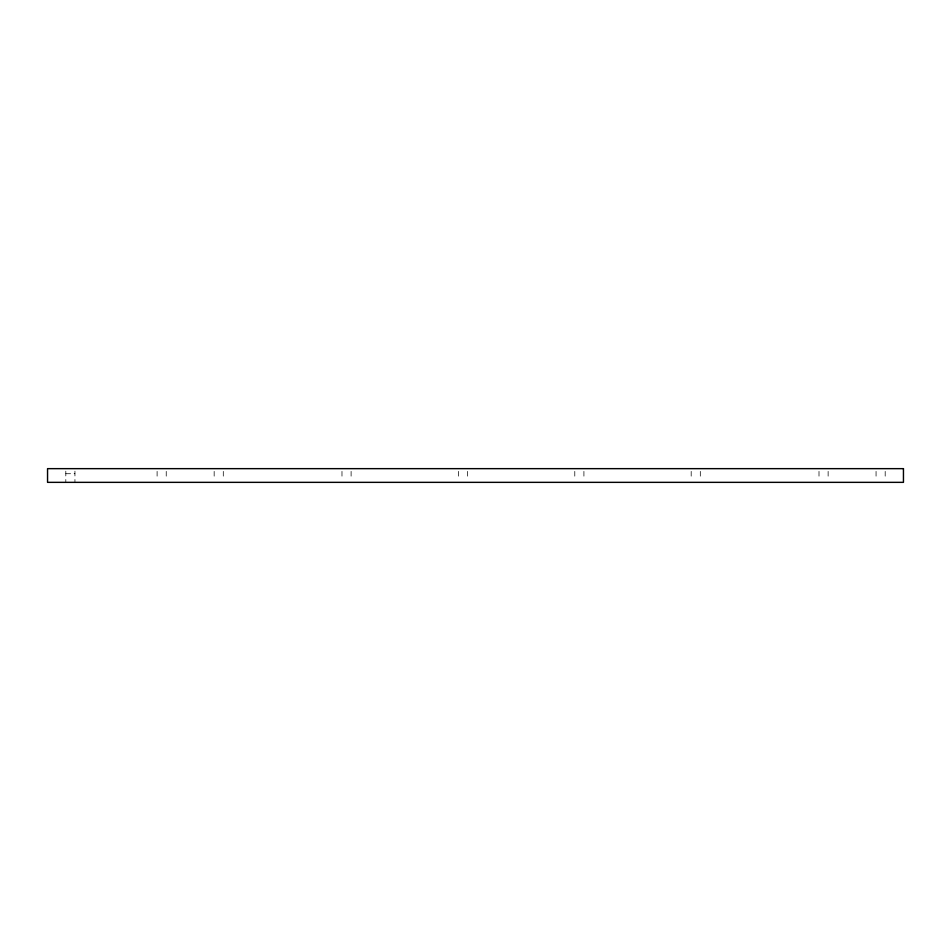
<?xml version="1.0" encoding="UTF-8"?>
<svg xmlns="http://www.w3.org/2000/svg" width="951" height="951" viewBox="0 0 951 951"><rect width="100%" height="100%" fill="white"/><g stroke="black" fill="none" stroke-linecap="round" stroke-linejoin="round"><path stroke-width="0.71" stroke-dasharray="4.75 3.57" d="M65.809 473.717L74.939 473.717M885.191 471.387L885.191 479.613M876.061 471.387L876.061 479.613M828.131 471.387L828.131 479.613M819.001 471.387L819.001 479.613M700.316 471.387L700.316 479.613M691.187 471.387L691.187 479.613M583.914 471.387L583.914 479.613M574.784 471.387L574.784 479.613M467.512 471.387L467.512 479.613M458.382 471.387L458.382 479.613M351.109 471.387L351.109 479.613M341.98 471.387L341.98 479.613M223.295 471.387L223.295 479.613M214.165 471.387L214.165 479.613M166.235 471.387L166.235 479.613M157.105 471.387L157.105 479.613M74.939 471.185L74.939 482.347M65.809 471.185L65.809 482.347"/><path stroke-width="1.43" d="M903.45 468.653L47.55 468.653L47.55 482.347L903.45 482.347L903.45 468.653"/></g></svg>
